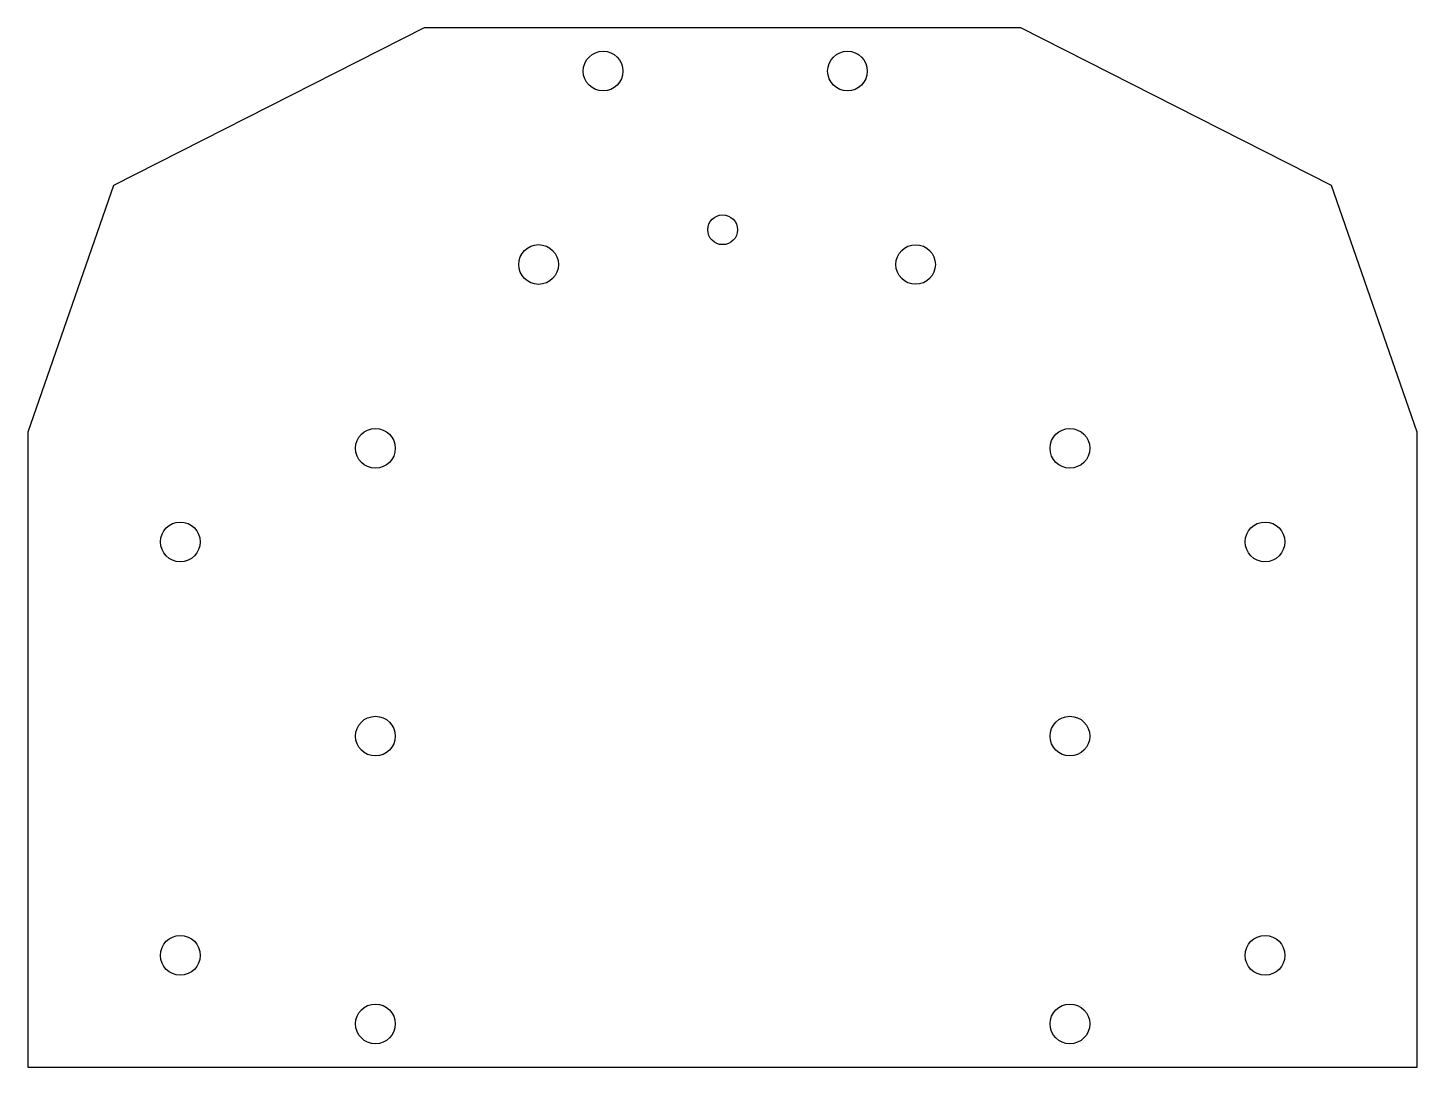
# Model space of a CAD drawing. Header units: millimetres. Extents: x -70 to 70, y 0 to 105.
import ezdxf

# ---------------------------------------------------------------- set-up
doc = ezdxf.new("R2010")
doc.units = ezdxf.units.MM

msp = doc.modelspace()

# ---------------------------------------------------------------- linework, layer by layer
msp.add_lwpolyline([(70, 64), (61.36, 88.84), (30.06, 104.73), (-30.09, 104.73), (-61.39, 88.84), (-70.03, 64), (-70.03, 0), (70, 0)], close=True)
for centre, radius in [((-12.05, 100.37), 2), ((12.58, 100.37), 2), ((0, 84.38), 1.5), ((-18.55, 80.88), 2), ((19.45, 80.88), 1.99), ((-35, 62.36), 2), ((35, 62.36), 2), ((-54.66, 52.93), 2), ((54.66, 52.93), 2), ((-35, 33.36), 2), ((35, 33.36), 2), ((-54.66, 11.27), 2), ((54.66, 11.27), 2), ((-35, 4.36), 2), ((35, 4.36), 2)]:
    msp.add_circle(centre, radius)

doc.saveas('drawing.dxf')
